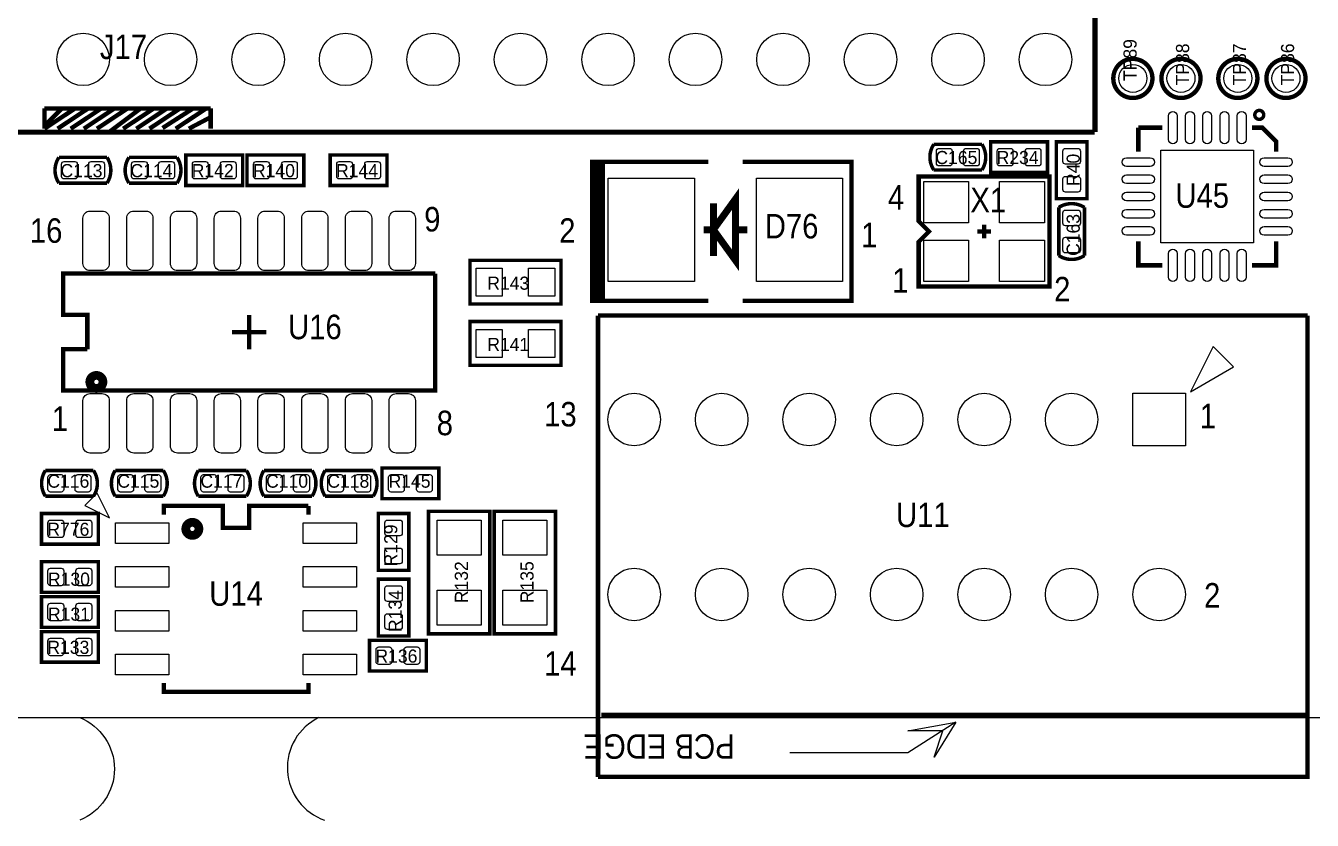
# Model space of a CAD drawing. Extents: x -91 to 88, y -70 to 91.
# Drawn here: x 16.52 to 53.87, y -6.48 to 16.59 of the extents above; entities that cross this region are included whole.
import ezdxf
from ezdxf.enums import TextEntityAlignment as Align

# ---------------------------------------------------------------- set-up
doc = ezdxf.new("R2010")
doc.units = 0
for name, color, linetype in [('BG_OUTLINE', 254, 'CONTINUOUS'), ('PG_SILKSCREEN_TOP', 254, 'CONTINUOUS'), ('PIN_TOP', 94, 'CONTINUOUS'), ('RD_ASSEMBLY_TOP', 211, 'CONTINUOUS')]:
    doc.layers.add(name, color=color, linetype=linetype)

msp = doc.modelspace()

# ---------------------------------------------------------------- linework, layer by layer
at = {"layer": 'BG_OUTLINE'}
msp.add_lwpolyline([(78.49997, -3.50012, 0.414214), (81.499964, -0.500126), (81.499964, 49.500028, 0.414214), (78.49997, 52.500022), (-0.500126, 52.500022, 0.414214), (-3.50012, 49.500028), (-3.50012, -0.500126, 0.414214), (-0.500126, -3.50012)], format="xyb", close=True, dxfattribs=at)
for points in [[(18.086832, -3.500374, -0.675122), (18.082768, -6.482842)], [(25.02789, -3.49885, 0.668072), (25.195276, -6.482842)]]:
    msp.add_lwpolyline(points, format="xyb", dxfattribs=at)
at = {"layer": 'PG_SILKSCREEN_TOP'}
for points, const_width in [([(47.562516, 13.5001), (47.562516, 16.883126)], 0.1524), ([(17.567656, 14.189202), (17.059656, 13.681202)], 0.127), ([(17.948656, 14.189202), (17.059656, 13.600176)], 0.127), ([(17.059656, 14.189202), (21.885656, 14.189202)], 0.127), ([(17.059656, 13.600176), (17.059656, 14.189202)], 0.127), ([(18.329656, 14.189202), (17.440656, 13.600176)], 0.127), ([(18.710656, 14.189202), (17.821656, 13.600176)], 0.127), ([(19.091656, 14.189202), (18.202656, 13.600176)], 0.127), ([(19.472656, 14.189202), (18.583656, 13.600176)], 0.127), ([(19.853656, 14.189202), (18.952464, 13.513054)], 0.127), ([(20.234656, 14.189202), (19.345656, 13.600176)], 0.127), ([(20.615656, 14.189202), (19.726656, 13.600176)], 0.127), ([(20.996656, 14.189202), (20.107656, 13.600176)], 0.127), ([(21.377656, 14.189202), (20.488656, 13.620242)], 0.127), ([(21.758656, 14.189202), (20.869656, 13.600176)], 0.127), ([(21.885656, 14.189202), (21.885656, 13.600176)], 0.127), ([(21.885656, 13.935202), (21.250656, 13.600176)], 0.127), ([(-3.87731, 13.5001), (47.55261, 13.5001)], 0.1524), ([(48.817784, 13.631926), (48.817784, 12.931902)], 0.130048), ([(49.517808, 13.631926), (48.817784, 13.631926)], 0.130048), ([(52.817776, 12.931902), (52.817776, 13.231876), (52.417726, 13.631926), (52.117752, 13.631926)], 0.130048), ([(42.88028, 13.14831), (44.27728, 13.14831)], 0.1016), ([(46.18228, 12.33043), (44.53128, 12.33043), (44.53128, 13.21943), (46.18228, 13.21943), (46.18228, 12.33043)], 0.1016), ([(47.32528, 13.21943), (47.32528, 11.56843), (46.43628, 11.56843), (46.43628, 13.21943), (47.32528, 13.21943)], 0.1016), ([(17.48028, 12.76731), (18.87728, 12.76731)], 0.1016), ([(19.51228, 12.76731), (20.90928, 12.76731)], 0.1016), ([(21.16328, 12.83843), (22.81428, 12.83843), (22.81428, 11.94943), (21.16328, 11.94943), (21.16328, 12.83843)], 0.1016), ([(22.94128, 12.83843), (24.59228, 12.83843), (24.59228, 11.94943), (22.94128, 11.94943), (22.94128, 12.83843)], 0.1016), ([(25.35428, 12.83843), (27.00528, 12.83843), (27.00528, 11.94943), (25.35428, 11.94943), (25.35428, 12.83843)], 0.1016), ([(33.197546, 12.638024), (32.966406, 12.638024), (32.966406, 8.5979), (35.28695, 8.5979)], 0.127), ([(33.297622, 12.638024), (33.066482, 12.638024), (33.066482, 8.5979), (35.387026, 8.5979)], 0.127), ([(33.397698, 12.638024), (33.166558, 12.638024), (33.166558, 8.5979), (35.487102, 8.5979)], 0.127), ([(33.49752, 12.638024), (33.26638, 12.638024), (33.26638, 8.5979), (35.586924, 8.5979)], 0.127), ([(36.329874, 12.638024), (33.435036, 12.638024)], 0.127), ([(37.330126, 8.5979), (40.493442, 8.5979), (40.493442, 12.638024), (37.330126, 12.638024)], 0.127), ([(44.27728, 12.40155), (42.88028, 12.40155)], 0.1016), ([(18.87728, 12.02055), (17.48028, 12.02055)], 0.1016), ([(20.90928, 12.02055), (19.51228, 12.02055)], 0.1016), ([(46.2407, 12.215876), (46.2407, 9.015984), (42.44086, 9.015984), (42.44086, 10.315956), (42.740834, 10.61593), (42.44086, 10.915904), (42.44086, 12.215876), (46.2407, 12.215876)], 0.127), ([(36.479226, 10.668), (37.1221, 9.779), (37.1221, 11.557), (36.479226, 10.668)], 0.2032), ([(36.479226, 9.906), (36.479226, 11.43)], 0.2032), ([(46.5074, 9.91743), (46.5074, 11.31443)], 0.1016), ([(47.25416, 11.31443), (47.25416, 9.91743)], 0.1016), ([(44.34078, 10.815828), (44.34078, 10.416032)], 0.127), ([(36.449, 10.668), (36.195, 10.668)], 0.2032), ([(37.465, 10.668), (37.1221, 10.668)], 0.2032), ([(44.140882, 10.61593), (44.540678, 10.61593)], 0.127), ([(48.817784, 10.331958), (48.817784, 9.631934), (49.517808, 9.631934)], 0.130048), ([(52.117752, 9.631934), (52.817776, 9.631934), (52.817776, 10.331958)], 0.130048), ([(29.4132, 9.779), (32.0548, 9.779), (32.0548, 8.509), (29.4132, 8.509), (29.4132, 9.779)], 0.1016), ([(18.304764, 7.194804), (18.304764, 8.195056), (17.60474, 8.195056), (17.60474, 9.394952), (28.40482, 9.394952)], 0.127), ([(28.40482, 9.394952), (28.40482, 5.994908), (28.00477, 5.994908)], 0.127), ([(33.435036, 8.5979), (36.329874, 8.5979)], 0.127), ([(23.00478, 7.194804), (23.00478, 8.195056)], 0.127), ([(33.130744, 8.17499), (53.730906, 8.17499)], 0.127), ([(33.130744, -5.225034), (33.130744, 8.17499)], 0.127), ([(53.730906, 8.17499), (53.730906, -5.225034), (33.130744, -5.225034)], 0.127), ([(29.4132, 8.001), (32.0548, 8.001), (32.0548, 6.731), (29.4132, 6.731), (29.4132, 8.001)], 0.1016), ([(22.504654, 7.69493), (23.504906, 7.69493)], 0.127), ([(28.00477, 5.994908), (17.60474, 5.994908), (17.60474, 7.194804), (18.304764, 7.194804)], 0.127), ([(18.104866, 5.994908), (18.00479, 5.994908)], 0.127), ([(26.8605, 3.7465), (28.5115, 3.7465), (28.5115, 2.8575), (26.8605, 2.8575), (26.8605, 3.7465)], 0.1016), ([(17.08658, 3.67538), (18.48358, 3.67538)], 0.1016), ([(19.1135, 3.67538), (20.5105, 3.67538)], 0.1016), ([(21.5265, 3.67538), (22.9235, 3.67538)], 0.1016), ([(23.4315, 3.67538), (24.8285, 3.67538)], 0.1016), ([(25.2095, 3.67538), (26.6065, 3.67538)], 0.1016), ([(18.48358, 2.92862), (17.08658, 2.92862)], 0.1016), ([(20.5105, 2.92862), (19.1135, 2.92862)], 0.1016), ([(20.523708, 2.39395), (20.523708, 2.64795), (22.24278, 2.64795), (22.24278, 2.01295), (23.00478, 2.01295), (23.00478, 2.64795), (24.723852, 2.64795)], 0.127), ([(22.9235, 2.92862), (21.5265, 2.92862)], 0.1016), ([(24.8285, 2.92862), (23.4315, 2.92862)], 0.1016), ([(24.723852, 2.64795), (24.723852, 2.39395)], 0.127), ([(26.6065, 2.92862), (25.2095, 2.92862)], 0.1016), ([(16.97228, 2.42443), (18.62328, 2.42443), (18.62328, 1.53543), (16.97228, 1.53543), (16.97228, 2.42443)], 0.1016), ([(26.75128, 0.77343), (26.75128, 2.42443), (27.64028, 2.42443), (27.64028, 0.77343), (26.75128, 0.77343)], 0.1016), ([(28.21178, -1.06807), (28.21178, 2.48793), (29.98978, 2.48793), (29.98978, -1.06807), (28.21178, -1.06807)], 0.1016), ([(30.11678, -1.06807), (30.11678, 2.48793), (31.89478, 2.48793), (31.89478, -1.06807), (30.11678, -1.06807)], 0.1016), ([(18.62328, 0.13843), (16.97228, 0.13843), (16.97228, 1.02743), (18.62328, 1.02743), (18.62328, 0.13843)], 0.1016), ([(26.75128, -1.13157), (26.75128, 0.51943), (27.64028, 0.51943), (27.64028, -1.13157), (26.75128, -1.13157)], 0.1016), ([(18.62328, -0.87757), (16.97228, -0.87757), (16.97228, 0.01143), (18.62328, 0.01143), (18.62328, -0.87757)], 0.1016), ([(16.97228, -1.00457), (18.62328, -1.00457), (18.62328, -1.89357), (16.97228, -1.89357), (16.97228, -1.00457)], 0.1016), ([(28.14828, -2.14757), (26.49728, -2.14757), (26.49728, -1.25857), (28.14828, -1.25857), (28.14828, -2.14757)], 0.1016), ([(24.723852, -2.49809), (24.723852, -2.75209), (20.523708, -2.75209), (20.523708, -2.49809)], 0.127), ([(53.730906, -3.42519), (33.23082, -3.42519)], 0.127)]:
    msp.add_lwpolyline(points, dxfattribs=dict(at, const_width=const_width))
for points, const_width in [([(49.226724, 15.06093, 1), (48.090836, 15.06093, 1), (49.226724, 15.06093)], 0.127), ([(50.623724, 15.06093, 1), (49.487836, 15.06093, 1), (50.623724, 15.06093)], 0.127), ([(52.274724, 15.06093, 1), (51.138836, 15.06093, 1), (52.274724, 15.06093)], 0.127), ([(53.671724, 15.06093, 1), (52.535836, 15.06093, 1), (53.671724, 15.06093)], 0.127), ([(52.457858, 14.002004, 1.000408), (52.197762, 14.00175, 0.999592), (52.457858, 14.002004)], 0.100076), ([(42.88028, 12.40155, -0.303708), (42.88028, 13.14831)], 0.1016), ([(44.27728, 12.40155, 0.294144), (44.27728, 13.14831)], 0.1016), ([(17.48028, 12.02055, -0.303708), (17.48028, 12.76731)], 0.1016), ([(18.87728, 12.02055, 0.294144), (18.87728, 12.76731)], 0.1016), ([(19.51228, 12.76731, 0.294144), (19.51228, 12.02055)], 0.1016), ([(20.90928, 12.76731, -0.303708), (20.90928, 12.02055)], 0.1016), ([(47.25416, 11.31443, 0.294144), (46.5074, 11.31443)], 0.1016), ([(47.25416, 9.91743, -0.303708), (46.5074, 9.91743)], 0.1016), ([(18.821654, 6.24586, 0.999776), (18.313908, 6.246114, 1.000225), (18.821654, 6.24586)], 0.127), ([(18.694654, 6.24586, 0.999551), (18.440908, 6.246114, 1.000449), (18.694654, 6.24586)], 0.127), ([(17.08658, 3.67538, 0.294144), (17.08658, 2.92862)], 0.1016), ([(18.48358, 3.67538, -0.303708), (18.48358, 2.92862)], 0.1016), ([(19.1135, 3.67538, 0.294144), (19.1135, 2.92862)], 0.1016), ([(20.5105, 3.67538, -0.303708), (20.5105, 2.92862)], 0.1016), ([(21.5265, 3.67538, 0.294144), (21.5265, 2.92862)], 0.1016), ([(22.9235, 3.67538, -0.303708), (22.9235, 2.92862)], 0.1016), ([(23.4315, 3.67538, 0.294144), (23.4315, 2.92862)], 0.1016), ([(24.8285, 3.67538, -0.303708), (24.8285, 2.92862)], 0.1016), ([(25.2095, 2.92862, -0.303708), (25.2095, 3.67538)], 0.1016), ([(26.6065, 2.92862, 0.294144), (26.6065, 3.67538)], 0.1016), ([(21.60778, 1.97993, 1), (21.09978, 1.97993, 1), (21.60778, 1.97993)], 0.127), ([(21.48078, 1.97993, 1), (21.22678, 1.97993, 1), (21.48078, 1.97993)], 0.127)]:
    msp.add_lwpolyline(points, format="xyb", dxfattribs=dict(at, const_width=const_width))
for points in [[(50.331624, 5.959094), (51.581558, 6.684772), (50.988976, 7.277608)], [(18.94713, 2.302002), (18.58772, 3.020568), (18.228564, 2.661412)]]:
    msp.add_lwpolyline(points, close=True, dxfattribs=at)
msp.add_lwpolyline([(43.523154, -3.630676), (42.888154, -4.646676), (43.142154, -3.884676), (42.126154, -3.884676), (43.523154, -3.630676), (42.126154, -4.519676), (38.697154, -4.519676)], dxfattribs=at)
at = {"layer": 'PIN_TOP'}
for points in [[(49.690782, 13.289026), (49.690782, 13.974826, -1), (49.944782, 13.974826), (49.944782, 13.289026, -1)], [(50.190654, 13.289026), (50.190654, 13.974826, -1), (50.444654, 13.974826), (50.444654, 13.289026, -1)], [(50.69078, 13.289026), (50.69078, 13.974826, -1), (50.94478, 13.974826), (50.94478, 13.289026, -1)], [(51.190906, 13.289026), (51.190906, 13.974826, -1), (51.444906, 13.974826), (51.444906, 13.289026, -1)], [(51.690778, 13.289026), (51.690778, 13.974826, -1), (51.944778, 13.974826), (51.944778, 13.289026, -1)], [(42.95648, 12.95273, -0.414214), (43.03268, 13.02893), (43.33748, 13.02893, -0.414214), (43.41368, 12.95273), (43.41368, 12.59713, -0.414214), (43.33748, 12.52093), (43.03268, 12.52093, -0.414214), (42.95648, 12.59713)], [(43.74388, 12.95273, -0.414214), (43.82008, 13.02893), (44.12488, 13.02893, -0.414214), (44.20108, 12.95273), (44.20108, 12.59713, -0.414214), (44.12488, 12.52093), (43.82008, 12.52093, -0.414214), (43.74388, 12.59713)], [(44.72178, 12.95273, -0.414214), (44.79798, 13.02893), (45.10278, 13.02893, -0.414214), (45.17898, 12.95273), (45.17898, 12.59713, -0.414214), (45.10278, 12.52093), (44.79798, 12.52093, -0.414214), (44.72178, 12.59713)], [(45.53458, 12.95273, -0.414214), (45.61078, 13.02893), (45.91558, 13.02893, -0.414214), (45.99178, 12.95273), (45.99178, 12.59713, -0.414214), (45.91558, 12.52093), (45.61078, 12.52093, -0.414214), (45.53458, 12.59713)], [(46.70298, 12.57173, -0.414214), (46.62678, 12.64793), (46.62678, 12.95273, -0.414214), (46.70298, 13.02893), (47.05858, 13.02893, -0.414214), (47.13478, 12.95273), (47.13478, 12.64793, -0.414214), (47.05858, 12.57173)], [(49.160684, 12.504928), (48.474884, 12.504928, -1), (48.474884, 12.758928), (49.160684, 12.758928, -1)], [(53.160676, 12.504928), (52.474876, 12.504928, -1), (52.474876, 12.758928), (53.160676, 12.758928, -1)], [(17.55648, 12.57173, -0.414214), (17.63268, 12.64793), (17.93748, 12.64793, -0.414214), (18.01368, 12.57173), (18.01368, 12.21613, -0.414214), (17.93748, 12.13993), (17.63268, 12.13993, -0.414214), (17.55648, 12.21613)], [(18.34388, 12.57173, -0.414214), (18.42008, 12.64793), (18.72488, 12.64793, -0.414214), (18.80108, 12.57173), (18.80108, 12.21613, -0.414214), (18.72488, 12.13993), (18.42008, 12.13993, -0.414214), (18.34388, 12.21613)], [(20.04568, 12.21613, -0.414214), (19.96948, 12.13993), (19.66468, 12.13993, -0.414214), (19.58848, 12.21613), (19.58848, 12.57173, -0.414214), (19.66468, 12.64793), (19.96948, 12.64793, -0.414214), (20.04568, 12.57173)], [(20.83308, 12.21613, -0.414214), (20.75688, 12.13993), (20.45208, 12.13993, -0.414214), (20.37588, 12.21613), (20.37588, 12.57173, -0.414214), (20.45208, 12.64793), (20.75688, 12.64793, -0.414214), (20.83308, 12.57173)], [(21.81098, 12.21613, -0.414214), (21.73478, 12.13993), (21.42998, 12.13993, -0.414214), (21.35378, 12.21613), (21.35378, 12.57173, -0.414214), (21.42998, 12.64793), (21.73478, 12.64793, -0.414214), (21.81098, 12.57173)], [(22.62378, 12.21613, -0.414214), (22.54758, 12.13993), (22.24278, 12.13993, -0.414214), (22.16658, 12.21613), (22.16658, 12.57173, -0.414214), (22.24278, 12.64793), (22.54758, 12.64793, -0.414214), (22.62378, 12.57173)], [(23.58898, 12.21613, -0.414214), (23.51278, 12.13993), (23.20798, 12.13993, -0.414214), (23.13178, 12.21613), (23.13178, 12.57173, -0.414214), (23.20798, 12.64793), (23.51278, 12.64793, -0.414214), (23.58898, 12.57173)], [(24.40178, 12.21613, -0.414214), (24.32558, 12.13993), (24.02078, 12.13993, -0.414214), (23.94458, 12.21613), (23.94458, 12.57173, -0.414214), (24.02078, 12.64793), (24.32558, 12.64793, -0.414214), (24.40178, 12.57173)], [(26.00198, 12.21613, -0.414214), (25.92578, 12.13993), (25.62098, 12.13993, -0.414214), (25.54478, 12.21613), (25.54478, 12.57173, -0.414214), (25.62098, 12.64793), (25.92578, 12.64793, -0.414214), (26.00198, 12.57173)], [(26.81478, 12.21613, -0.414214), (26.73858, 12.13993), (26.43378, 12.13993, -0.414214), (26.35758, 12.21613), (26.35758, 12.57173, -0.414214), (26.43378, 12.64793), (26.73858, 12.64793, -0.414214), (26.81478, 12.57173)], [(46.70298, 11.75893, -0.414214), (46.62678, 11.83513), (46.62678, 12.13993, -0.414214), (46.70298, 12.21613), (47.05858, 12.21613, -0.414214), (47.13478, 12.13993), (47.13478, 11.83513, -0.414214), (47.05858, 11.75893)], [(49.160684, 12.005056), (48.474884, 12.005056, -1), (48.474884, 12.259056), (49.160684, 12.259056, -1)], [(53.160676, 12.005056), (52.474876, 12.005056, -1), (52.474876, 12.259056), (53.160676, 12.259056, -1)], [(49.160684, 11.50493), (48.474884, 11.50493, -1), (48.474884, 11.75893), (49.160684, 11.75893, -1)], [(53.160676, 11.50493), (52.474876, 11.50493, -1), (52.474876, 11.75893), (53.160676, 11.75893, -1)], [(18.17878, 9.684512), (18.17878, 11.005312, -0.414214), (18.38198, 11.208512), (18.73758, 11.208512, -0.414214), (18.94078, 11.005312), (18.94078, 9.684512, -0.414214), (18.73758, 9.481312), (18.38198, 9.481312, -0.414214)], [(19.44878, 9.684512), (19.44878, 11.005312, -0.414214), (19.65198, 11.208512), (20.00758, 11.208512, -0.414214), (20.21078, 11.005312), (20.21078, 9.684512, -0.414214), (20.00758, 9.481312), (19.65198, 9.481312, -0.414214)], [(20.71878, 9.684512), (20.71878, 11.005312, -0.414214), (20.92198, 11.208512), (21.27758, 11.208512, -0.414214), (21.48078, 11.005312), (21.48078, 9.684512, -0.414214), (21.27758, 9.481312), (20.92198, 9.481312, -0.414214)], [(21.98878, 9.684512), (21.98878, 11.005312, -0.414214), (22.19198, 11.208512), (22.54758, 11.208512, -0.414214), (22.75078, 11.005312), (22.75078, 9.684512, -0.414214), (22.54758, 9.481312), (22.19198, 9.481312, -0.414214)], [(23.25878, 9.684512), (23.25878, 11.005312, -0.414214), (23.46198, 11.208512), (23.81758, 11.208512, -0.414214), (24.02078, 11.005312), (24.02078, 9.684512, -0.414214), (23.81758, 9.481312), (23.46198, 9.481312, -0.414214)], [(24.52878, 9.684512), (24.52878, 11.005312, -0.414214), (24.73198, 11.208512), (25.08758, 11.208512, -0.414214), (25.29078, 11.005312), (25.29078, 9.684512, -0.414214), (25.08758, 9.481312), (24.73198, 9.481312, -0.414214)], [(25.79878, 9.684512), (25.79878, 11.005312, -0.414214), (26.00198, 11.208512), (26.35758, 11.208512, -0.414214), (26.56078, 11.005312), (26.56078, 9.684512, -0.414214), (26.35758, 9.481312), (26.00198, 9.481312, -0.414214)], [(27.06878, 9.684512), (27.06878, 11.005312, -0.414214), (27.27198, 11.208512), (27.62758, 11.208512, -0.414214), (27.83078, 11.005312), (27.83078, 9.684512, -0.414214), (27.62758, 9.481312), (27.27198, 9.481312, -0.414214)], [(46.70298, 10.78103, -0.414214), (46.62678, 10.85723), (46.62678, 11.16203, -0.414214), (46.70298, 11.23823), (47.05858, 11.23823, -0.414214), (47.13478, 11.16203), (47.13478, 10.85723, -0.414214), (47.05858, 10.78103)], [(49.160684, 11.004804), (48.474884, 11.004804, -1), (48.474884, 11.258804), (49.160684, 11.258804, -1)], [(53.160676, 11.004804), (52.474876, 11.004804, -1), (52.474876, 11.258804), (53.160676, 11.258804, -1)], [(49.160684, 10.504932), (48.474884, 10.504932, -1), (48.474884, 10.758932), (49.160684, 10.758932, -1)], [(53.160676, 10.504932), (52.474876, 10.504932, -1), (52.474876, 10.758932), (53.160676, 10.758932, -1)], [(46.70298, 9.99363, -0.414214), (46.62678, 10.06983), (46.62678, 10.37463, -0.414214), (46.70298, 10.45083), (47.05858, 10.45083, -0.414214), (47.13478, 10.37463), (47.13478, 10.06983, -0.414214), (47.05858, 9.99363)], [(49.690782, 9.289034), (49.690782, 9.974834, -1), (49.944782, 9.974834), (49.944782, 9.289034, -1)], [(50.190654, 9.289034), (50.190654, 9.974834, -1), (50.444654, 9.974834), (50.444654, 9.289034, -1)], [(50.69078, 9.289034), (50.69078, 9.974834, -1), (50.94478, 9.974834), (50.94478, 9.289034, -1)], [(51.190906, 9.289034), (51.190906, 9.974834, -1), (51.444906, 9.974834), (51.444906, 9.289034, -1)], [(51.690778, 9.289034), (51.690778, 9.974834, -1), (51.944778, 9.974834), (51.944778, 9.289034, -1)], [(18.17878, 4.384548), (18.17878, 5.705348, -0.414214), (18.38198, 5.908548), (18.73758, 5.908548, -0.414214), (18.94078, 5.705348), (18.94078, 4.384548, -0.414214), (18.73758, 4.181348), (18.38198, 4.181348, -0.414214)], [(19.44878, 4.384548), (19.44878, 5.705348, -0.414214), (19.65198, 5.908548), (20.00758, 5.908548, -0.414214), (20.21078, 5.705348), (20.21078, 4.384548, -0.414214), (20.00758, 4.181348), (19.65198, 4.181348, -0.414214)], [(20.71878, 4.384548), (20.71878, 5.705348, -0.414214), (20.92198, 5.908548), (21.27758, 5.908548, -0.414214), (21.48078, 5.705348), (21.48078, 4.384548, -0.414214), (21.27758, 4.181348), (20.92198, 4.181348, -0.414214)], [(21.98878, 4.384548), (21.98878, 5.705348, -0.414214), (22.19198, 5.908548), (22.54758, 5.908548, -0.414214), (22.75078, 5.705348), (22.75078, 4.384548, -0.414214), (22.54758, 4.181348), (22.19198, 4.181348, -0.414214)], [(23.25878, 4.384548), (23.25878, 5.705348, -0.414214), (23.46198, 5.908548), (23.81758, 5.908548, -0.414214), (24.02078, 5.705348), (24.02078, 4.384548, -0.414214), (23.81758, 4.181348), (23.46198, 4.181348, -0.414214)], [(24.52878, 4.384548), (24.52878, 5.705348, -0.414214), (24.73198, 5.908548), (25.08758, 5.908548, -0.414214), (25.29078, 5.705348), (25.29078, 4.384548, -0.414214), (25.08758, 4.181348), (24.73198, 4.181348, -0.414214)], [(25.79878, 4.384548), (25.79878, 5.705348, -0.414214), (26.00198, 5.908548), (26.35758, 5.908548, -0.414214), (26.56078, 5.705348), (26.56078, 4.384548, -0.414214), (26.35758, 4.181348), (26.00198, 4.181348, -0.414214)], [(27.06878, 4.384548), (27.06878, 5.705348, -0.414214), (27.27198, 5.908548), (27.62758, 5.908548, -0.414214), (27.83078, 5.705348), (27.83078, 4.384548, -0.414214), (27.62758, 4.181348), (27.27198, 4.181348, -0.414214)], [(17.61998, 3.1242, -0.414214), (17.54378, 3.048), (17.23898, 3.048, -0.414214), (17.16278, 3.1242), (17.16278, 3.4798, -0.414214), (17.23898, 3.556), (17.54378, 3.556, -0.414214), (17.61998, 3.4798)], [(18.40738, 3.1242, -0.414214), (18.33118, 3.048), (18.02638, 3.048, -0.414214), (17.95018, 3.1242), (17.95018, 3.4798, -0.414214), (18.02638, 3.556), (18.33118, 3.556, -0.414214), (18.40738, 3.4798)], [(19.6469, 3.1242, -0.414214), (19.5707, 3.048), (19.2659, 3.048, -0.414214), (19.1897, 3.1242), (19.1897, 3.4798, -0.414214), (19.2659, 3.556), (19.5707, 3.556, -0.414214), (19.6469, 3.4798)], [(20.4343, 3.1242, -0.414214), (20.3581, 3.048), (20.0533, 3.048, -0.414214), (19.9771, 3.1242), (19.9771, 3.4798, -0.414214), (20.0533, 3.556), (20.3581, 3.556, -0.414214), (20.4343, 3.4798)], [(22.0599, 3.1242, -0.414214), (21.9837, 3.048), (21.6789, 3.048, -0.414214), (21.6027, 3.1242), (21.6027, 3.4798, -0.414214), (21.6789, 3.556), (21.9837, 3.556, -0.414214), (22.0599, 3.4798)], [(22.8473, 3.1242, -0.414214), (22.7711, 3.048), (22.4663, 3.048, -0.414214), (22.3901, 3.1242), (22.3901, 3.4798, -0.414214), (22.4663, 3.556), (22.7711, 3.556, -0.414214), (22.8473, 3.4798)], [(23.9649, 3.1242, -0.414214), (23.8887, 3.048), (23.5839, 3.048, -0.414214), (23.5077, 3.1242), (23.5077, 3.4798, -0.414214), (23.5839, 3.556), (23.8887, 3.556, -0.414214), (23.9649, 3.4798)], [(24.7523, 3.1242, -0.414214), (24.6761, 3.048), (24.3713, 3.048, -0.414214), (24.2951, 3.1242), (24.2951, 3.4798, -0.414214), (24.3713, 3.556), (24.6761, 3.556, -0.414214), (24.7523, 3.4798)], [(25.2857, 3.4798, -0.414214), (25.3619, 3.556), (25.6667, 3.556, -0.414214), (25.7429, 3.4798), (25.7429, 3.1242, -0.414214), (25.6667, 3.048), (25.3619, 3.048, -0.414214), (25.2857, 3.1242)], [(26.0731, 3.4798, -0.414214), (26.1493, 3.556), (26.4541, 3.556, -0.414214), (26.5303, 3.4798), (26.5303, 3.1242, -0.414214), (26.4541, 3.048), (26.1493, 3.048, -0.414214), (26.0731, 3.1242)], [(27.5082, 3.1242, -0.414214), (27.432, 3.048), (27.1272, 3.048, -0.414214), (27.051, 3.1242), (27.051, 3.4798, -0.414214), (27.1272, 3.556), (27.432, 3.556, -0.414214), (27.5082, 3.4798)], [(28.321, 3.1242, -0.414214), (28.2448, 3.048), (27.94, 3.048, -0.414214), (27.8638, 3.1242), (27.8638, 3.4798, -0.414214), (27.94, 3.556), (28.2448, 3.556, -0.414214), (28.321, 3.4798)], [(17.61998, 1.80213, -0.414214), (17.54378, 1.72593), (17.23898, 1.72593, -0.414214), (17.16278, 1.80213), (17.16278, 2.15773, -0.414214), (17.23898, 2.23393), (17.54378, 2.23393, -0.414214), (17.61998, 2.15773)], [(18.43278, 1.80213, -0.414214), (18.35658, 1.72593), (18.05178, 1.72593, -0.414214), (17.97558, 1.80213), (17.97558, 2.15773, -0.414214), (18.05178, 2.23393), (18.35658, 2.23393, -0.414214), (18.43278, 2.15773)], [(27.37358, 2.23393, -0.414214), (27.44978, 2.15773), (27.44978, 1.85293, -0.414214), (27.37358, 1.77673), (27.01798, 1.77673, -0.414214), (26.94178, 1.85293), (26.94178, 2.15773, -0.414214), (27.01798, 2.23393)], [(27.37358, 1.42113, -0.414214), (27.44978, 1.34493), (27.44978, 1.04013, -0.414214), (27.37358, 0.96393), (27.01798, 0.96393, -0.414214), (26.94178, 1.04013), (26.94178, 1.34493, -0.414214), (27.01798, 1.42113)], [(17.16278, 0.76073, -0.414214), (17.23898, 0.83693), (17.54378, 0.83693, -0.414214), (17.61998, 0.76073), (17.61998, 0.40513, -0.414214), (17.54378, 0.32893), (17.23898, 0.32893, -0.414214), (17.16278, 0.40513)], [(17.97558, 0.76073, -0.414214), (18.05178, 0.83693), (18.35658, 0.83693, -0.414214), (18.43278, 0.76073), (18.43278, 0.40513, -0.414214), (18.35658, 0.32893), (18.05178, 0.32893, -0.414214), (17.97558, 0.40513)], [(27.37358, 0.32893, -0.414214), (27.44978, 0.25273), (27.44978, -0.05207, -0.414214), (27.37358, -0.12827), (27.01798, -0.12827, -0.414214), (26.94178, -0.05207), (26.94178, 0.25273, -0.414214), (27.01798, 0.32893)], [(17.16278, -0.25527, -0.414214), (17.23898, -0.17907), (17.54378, -0.17907, -0.414214), (17.61998, -0.25527), (17.61998, -0.61087, -0.414214), (17.54378, -0.68707), (17.23898, -0.68707, -0.414214), (17.16278, -0.61087)], [(17.97558, -0.25527, -0.414214), (18.05178, -0.17907), (18.35658, -0.17907, -0.414214), (18.43278, -0.25527), (18.43278, -0.61087, -0.414214), (18.35658, -0.68707), (18.05178, -0.68707, -0.414214), (17.97558, -0.61087)], [(27.37358, -0.48387, -0.414214), (27.44978, -0.56007), (27.44978, -0.86487, -0.414214), (27.37358, -0.94107), (27.01798, -0.94107, -0.414214), (26.94178, -0.86487), (26.94178, -0.56007, -0.414214), (27.01798, -0.48387)], [(17.61998, -1.62687, -0.414214), (17.54378, -1.70307), (17.23898, -1.70307, -0.414214), (17.16278, -1.62687), (17.16278, -1.27127, -0.414214), (17.23898, -1.19507), (17.54378, -1.19507, -0.414214), (17.61998, -1.27127)], [(18.43278, -1.62687, -0.414214), (18.35658, -1.70307), (18.05178, -1.70307, -0.414214), (17.97558, -1.62687), (17.97558, -1.27127, -0.414214), (18.05178, -1.19507), (18.35658, -1.19507, -0.414214), (18.43278, -1.27127)], [(26.68778, -1.52527, -0.414214), (26.76398, -1.44907), (27.06878, -1.44907, -0.414214), (27.14498, -1.52527), (27.14498, -1.88087, -0.414214), (27.06878, -1.95707), (26.76398, -1.95707, -0.414214), (26.68778, -1.88087)], [(27.50058, -1.52527, -0.414214), (27.57678, -1.44907), (27.88158, -1.44907, -0.414214), (27.95778, -1.52527), (27.95778, -1.88087, -0.414214), (27.88158, -1.95707), (27.57678, -1.95707, -0.414214), (27.50058, -1.88087)]]:
    msp.add_lwpolyline(points, format="xyb", close=True, dxfattribs=at)
for points in [[(49.47158, 12.97813), (52.16398, 12.97813), (52.16398, 10.28573), (49.47158, 10.28573)], [(35.929951, 12.167997), (35.929951, 9.168003), (33.429829, 9.168003), (33.429829, 12.167997)], [(40.230171, 12.167997), (40.230171, 9.168003), (37.730049, 9.168003), (37.730049, 12.167997)], [(42.59072, 10.865866), (42.59072, 12.065762), (43.890692, 12.065762), (43.890692, 10.865866)], [(44.790868, 10.865866), (44.790868, 12.065762), (46.09084, 12.065762), (46.09084, 10.865866)], [(42.59072, 9.166098), (42.59072, 10.365994), (43.890692, 10.365994), (43.890692, 9.166098)], [(44.790868, 9.166098), (44.790868, 10.365994), (46.09084, 10.365994), (46.09084, 9.166098)], [(29.591, 8.7376), (29.591, 9.5504), (30.353, 9.5504), (30.353, 8.7376)], [(31.115, 8.7376), (31.115, 9.5504), (31.877, 9.5504), (31.877, 8.7376)], [(29.591, 6.9596), (29.591, 7.7724), (30.353, 7.7724), (30.353, 6.9596)], [(31.115, 6.9596), (31.115, 7.7724), (31.877, 7.7724), (31.877, 6.9596)], [(50.18278, 5.91693), (50.18278, 4.39293), (48.65878, 4.39293), (48.65878, 5.91693)], [(19.123914, 2.152904), (20.673822, 2.152904), (20.673822, 1.552956), (19.123914, 1.552956)], [(24.573738, 2.152904), (26.123646, 2.152904), (26.123646, 1.552956), (24.573738, 1.552956)], [(29.73578, 1.21793), (28.46578, 1.21793), (28.46578, 2.23393), (29.73578, 2.23393)], [(31.64078, 1.21793), (30.37078, 1.21793), (30.37078, 2.23393), (31.64078, 2.23393)], [(19.123914, 0.882904), (20.673822, 0.882904), (20.673822, 0.282956), (19.123914, 0.282956)], [(24.573738, 0.882904), (26.123646, 0.882904), (26.123646, 0.282956), (24.573738, 0.282956)], [(29.73578, -0.81407), (28.46578, -0.81407), (28.46578, 0.20193), (29.73578, 0.20193)], [(31.64078, -0.81407), (30.37078, -0.81407), (30.37078, 0.20193), (31.64078, 0.20193)], [(19.123914, -0.387096), (20.673822, -0.387096), (20.673822, -0.987044), (19.123914, -0.987044)], [(24.573738, -0.387096), (26.123646, -0.387096), (26.123646, -0.987044), (24.573738, -0.987044)], [(19.123914, -1.657096), (20.673822, -1.657096), (20.673822, -2.257044), (19.123914, -2.257044)], [(24.573738, -1.657096), (26.123646, -1.657096), (26.123646, -2.257044), (24.573738, -2.257044)]]:
    msp.add_lwpolyline(points, close=True, dxfattribs=at)
for centre, radius in [((18.18259, 15.613126), 0.762), ((20.72259, 15.613126), 0.762), ((23.26259, 15.613126), 0.762), ((25.80259, 15.613126), 0.762), ((28.34259, 15.613126), 0.762), ((30.88259, 15.613126), 0.762), ((33.42259, 15.613126), 0.762), ((35.96259, 15.613126), 0.762), ((38.50259, 15.613126), 0.762), ((41.04259, 15.613126), 0.762), ((43.58259, 15.613126), 0.762), ((46.12259, 15.613126), 0.762), ((48.65878, 15.06093), 0.4064), ((50.05578, 15.06093), 0.4064), ((51.70678, 15.06093), 0.4064), ((53.10378, 15.06093), 0.4064), ((34.18078, 5.15493), 0.762), ((36.72078, 5.15493), 0.762), ((39.26078, 5.15493), 0.762), ((41.80078, 5.15493), 0.762), ((44.34078, 5.15493), 0.762), ((46.88078, 5.15493), 0.762), ((34.18078, 0.07493), 0.762), ((36.72078, 0.07493), 0.762), ((39.26078, 0.07493), 0.762), ((41.80078, 0.07493), 0.762), ((44.34078, 0.07493), 0.762), ((46.88078, 0.07493), 0.762), ((49.42078, 0.07493), 0.762)]:
    msp.add_circle(centre, radius, dxfattribs=at)

# ---------------------------------------------------------------- texts
at = {"layer": 'PG_SILKSCREEN_TOP', "width": 0.892857}
for s, p in [('4', (41.54678, 11.25093)), ('9', (28.08478, 10.61593)), ('16', (16.637, 10.287)), ('2', (32.004, 10.287)), ('1', (40.767, 10.16)), ('1', (41.67378, 8.83793)), ('2', (46.37278, 8.58393)), ('1', (17.272, 4.826)), ('8', (28.448, 4.699))]:
    msp.add_text(s, height=0.7112, dxfattribs=at).set_placement(p)
for s, p in [('13', (32.512, 4.953)), ('1', (51.07178, 4.90093)), ('2', (51.19878, -0.30607)), ('14', (32.512, -2.286))]:
    msp.add_text(s, height=0.7112, dxfattribs=at).set_placement(p, align=Align.RIGHT)
msp.add_text('PCB EDGE', height=0.7112, rotation=180, dxfattribs=at).set_placement((32.710882, -3.985006), align=Align.RIGHT)
at = {"layer": 'RD_ASSEMBLY_TOP', "width": 0.892857}
for s, p in [('J17', (18.669, 15.621)), ('X1', (43.942, 11.176)), ('D76', (37.973, 10.414)), ('U16', (24.13254, 7.48792)), ('U11', (41.783, 2.032)), ('U14', (21.844, -0.254))]:
    msp.add_text(s, height=0.7112, dxfattribs=at).set_placement(p)
at = {"layer": 'RD_ASSEMBLY_TOP'}
for s, p in [('TP89', (48.768, 14.986)), ('TP88', (50.292, 14.859)), ('TP87', (51.943, 14.859)), ('TP86', (53.34, 14.859)), ('R40', (47.117, 11.938)), ('C163', (47.117, 9.906)), ('R129', (27.305, 0.889)), ('R132', (29.35478, -0.17907)), ('R135', (31.25978, -0.17907)), ('R134', (27.432, -1.016))]:
    msp.add_text(s, height=0.381, rotation=90, dxfattribs=at).set_placement(p)
for s, p in [('C165', (42.926, 12.573)), ('R234', (44.704, 12.573)), ('C113', (17.526, 12.192)), ('C114', (19.558, 12.192)), ('R142', (21.336, 12.192)), ('R140', (23.114, 12.192)), ('R144', (25.527, 12.192)), ('R143', (29.91612, 8.924036)), ('R141', (29.91612, 7.146036)), ('C116', (17.145, 3.175)), ('C115', (19.177, 3.175)), ('C117', (21.59, 3.175)), ('C110', (23.495, 3.175)), ('C118', (25.273, 3.175)), ('R145', (27.051, 3.175)), ('R776', (17.145, 1.778)), ('R130', (17.16278, 0.32893)), ('R131', (17.16278, -0.68707)), ('R133', (17.145, -1.651)), ('R136', (26.67, -1.905))]:
    msp.add_text(s, height=0.381, dxfattribs=at).set_placement(p)
at = {"layer": 'RD_ASSEMBLY_TOP', "width": 0.892857}
msp.add_text('U45', height=0.7112, dxfattribs=at).set_placement((50.673, 11.303), align=Align.CENTER)

doc.saveas('drawing.dxf')
